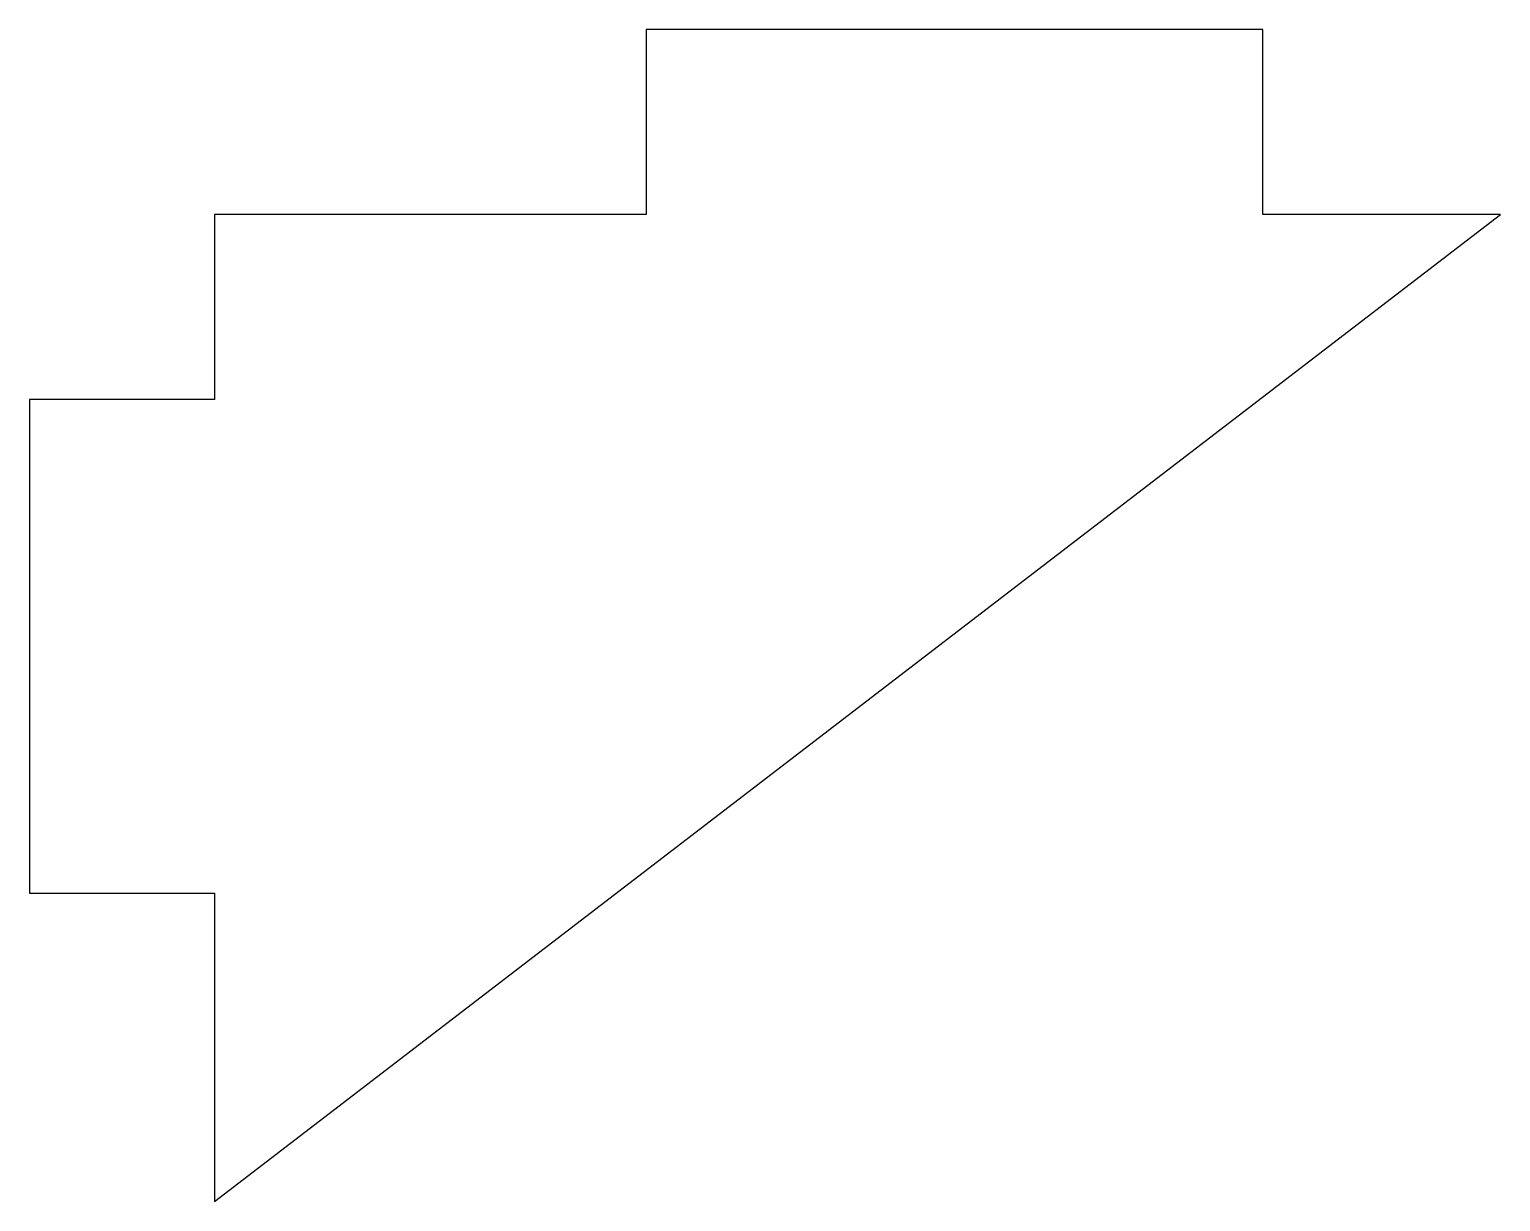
# Model space of a CAD drawing. Header units: millimetres. Extents: x 72 to 95.9, y 24 to 43.
import ezdxf

# ---------------------------------------------------------------- set-up
doc = ezdxf.new("R2010")
doc.units = ezdxf.units.MM
doc.layers.get('0').update_dxf_attribs({"linetype": 'CONTINUOUS'})

msp = doc.modelspace()

# ---------------------------------------------------------------- linework, layer by layer
msp.add_lwpolyline([(75, 40), (75, 37), (72, 37), (72, 29), (75, 29), (75, 24), (95.857, 40), (92, 40), (92, 43), (82, 43), (82, 40)], close=True)

doc.saveas('drawing.dxf')
